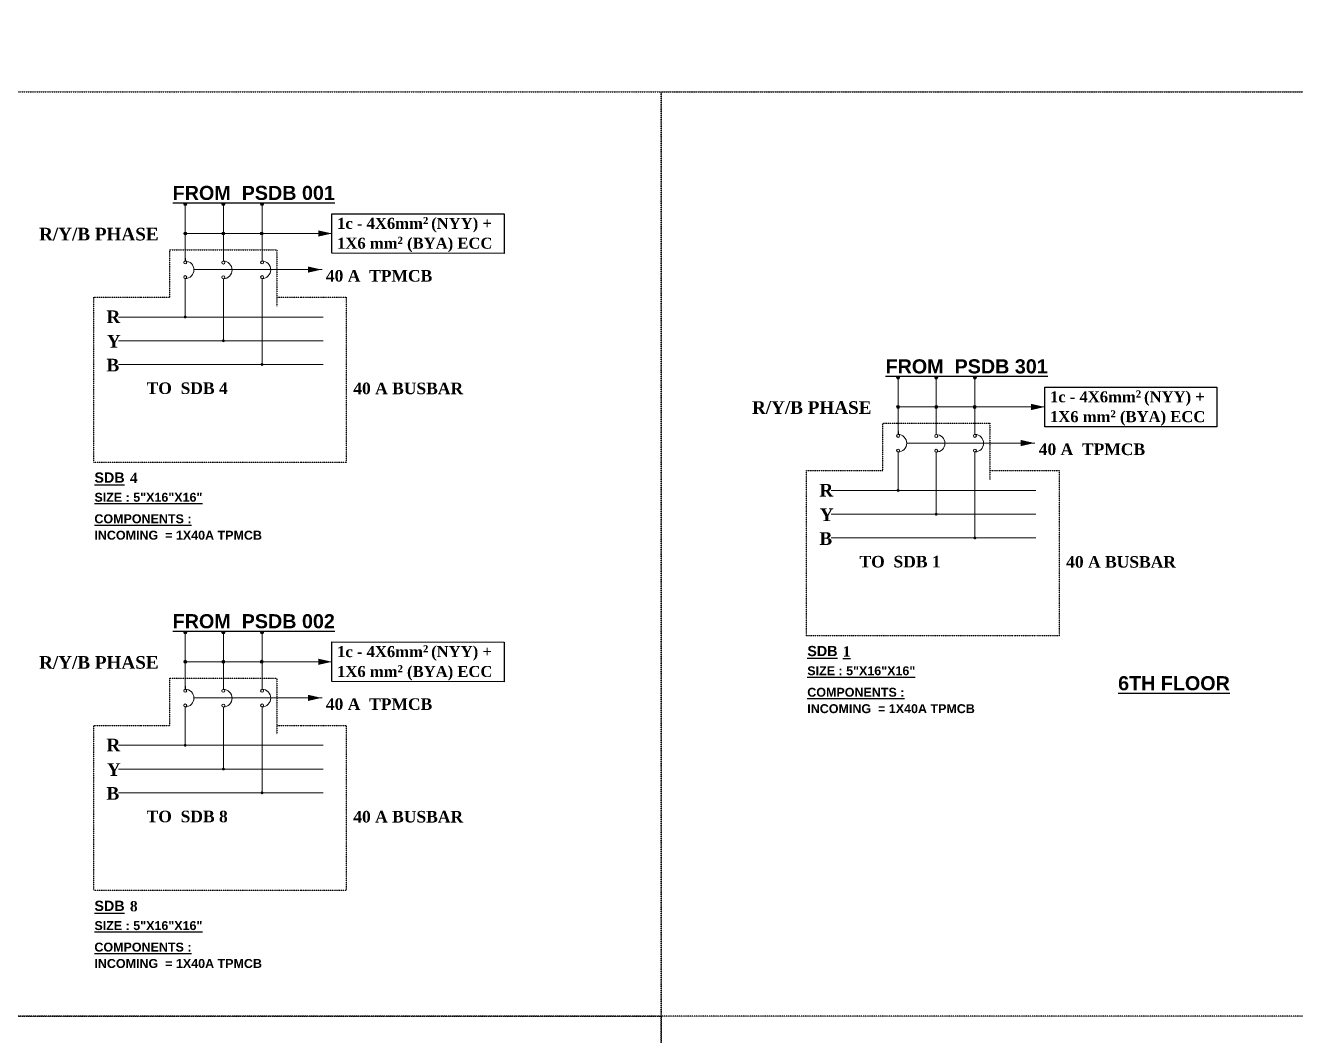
# Model space of a CAD drawing. Header units: inches. Extents: x -12 to 20935469, y -1604 to 24729220.
# Drawn here: x 20833523 to 20834166, y 24640899 to 24641410 of the extents above; entities that cross this region are included whole.
import ezdxf

# ---------------------------------------------------------------- set-up
doc = ezdxf.new("R2010")
doc.units = ezdxf.units.IN
doc.header["$LTSCALE"] = 0.03
doc.header["$MEASUREMENT"] = 0
doc.header["$PDMODE"] = 32
doc.header["$PDSIZE"] = 15
for name, pattern in [('DASHDOT', [1, 0.5, -0.25, 0, -0.25]), ('DASHDOTX2', [2, 1, -0.5, 0, -0.5]), ('DOT', [0.25, 0, -0.25])]:
    doc.linetypes.add(name, pattern=pattern)
for name, color, linetype, lineweight in [('CIRCUIT', 7, 'Continuous', 0), ('CKT-CABLE', 3, 'Continuous', 9), ('ELECT', 8, 'Continuous', 0), ('Hatch', 253, 'Continuous', 15), ('Power pts', 6, 'DASHDOTX2', 25), ('SB', 1, 'DASHDOT', 30)]:
    doc.layers.add(name, color=color, linetype=linetype, lineweight=lineweight)
for name, color, linetype in [('FDB', 5, 'Continuous'), ('TEXT', 7, 'Continuous'), ('w', 188, 'DOT')]:
    doc.layers.add(name, color=color, linetype=linetype)
doc.styles.get("Standard").update_dxf_attribs({"font": 'timesbd.ttf'})
doc.dimstyles.new('arch grid', dxfattribs={"dimtxt": 250, "dimasz": 100, "dimexe": 10, "dimexo": 10, "dimgap": 0.09, "dimtad": 0, "dimdec": 0, "dimzin": 0, "dimdsep": 46, "dimtxsty": 'Standard', "dimblk": 'DOT', "dimcen": 50, "dimdle": 50, "dimclrd": 256, "dimclre": 256, "dimadec": 0, "dimazin": 0, "dimtfac": 1, "dimtdec": 0, "dimtofl": 0, "dimtmove": 0, "dimatfit": 3, "dimldrblk": 'DOT', "dimfxl": 200, "dimfxlon": 1, "dimtolj": 1, "dimtzin": 0, "dimlwd": -1, "dimlwe": -1, "dimarcsym": 1})

# ---------------------------------------------------------------- blocks, each defined once
blk = doc.blocks.new('_Oblique')
at = {"color": 0, "linetype": 'ByBlock', "lineweight": -2}
blk.add_line((-0.5, -0.5), (0.5, 0.5), dxfattribs=at)
blk = doc.blocks.new('*D363')
at = {"ltscale": 50, "transparency": 16777216}
for p, q in [((3479.24, 24649574.13), (3479.24, 24649400.75)), ((3479.42, 24649524.13), (3469.24, 24649524.13)), ((3479.42, 24649400.75), (3469.24, 24649400.75)), ((3479.24, 24649400.75), (3479.24, 8350.74))]:
    blk.add_line(p, q, dxfattribs=at)
at = {"layer": 'Defpoints', "color": 0, "ltscale": 50, "transparency": 16777216}
for p in [(20846678.15, 24649524.13), (3479.24, 24649400.75), (20846678.15, 24649400.75)]:
    blk.add_point(p, dxfattribs=at)
at = {"ltscale": 50, "transparency": 16777216, "xscale": 100, "yscale": 100, "zscale": 100}
for p, rotation in [((3479.24, 24649524.13), 90), ((3479.24, 24649400.75), 270)]:
    blk.add_blockref('_Oblique', p, dxfattribs=dict(at, rotation=rotation))
at = {"color": 0, "ltscale": 50, "transparency": 16777216, "insert": (3479.24, 3397.61), "char_height": 250, "attachment_point": 5, "rotation": 90}
blk.add_mtext('\\A1;{\\H8.57143x;300mm}', dxfattribs=at)
blk = doc.blocks.new('_Dot')
at = {"color": 0, "linetype": 'ByBlock', "lineweight": -2}
blk.add_line((-0.5, 0), (-1, 0), dxfattribs=at)
at = {"color": 0, "linetype": 'ByBlock', "const_width": 0.5}
blk.add_lwpolyline([(-0.25, 0, 1), (0.25, 0, 1)], format="xyb", close=True, dxfattribs=at)

msp = doc.modelspace()

# ---------------------------------------------------------------- hatches: boundary and pattern name
at = {"layer": 'CIRCUIT'}
h = msp.add_hatch(color=256, dxfattribs=at)
h.dxf.hatch_style = 1
h.paths.add_polyline_path([(20833604.61, 24641319.86), (20833603.12, 24641319.86, 1)])
h.paths.add_polyline_path([(20833603.87, 24641320.61, 0.414214), (20833603.12, 24641319.86), (20833603.87, 24641319.86)])
h.paths.add_polyline_path([(20833603.87, 24641320.61), (20833603.87, 24641319.86), (20833604.61, 24641319.86, 0.414214)])
h = msp.add_hatch(color=256, dxfattribs=at)
h.dxf.hatch_style = 1
h.paths.add_polyline_path([(20833623.92, 24641319.86), (20833622.44, 24641319.86, 1)])
h.paths.add_polyline_path([(20833623.18, 24641320.61, 0.414214), (20833622.44, 24641319.86), (20833623.18, 24641319.86)])
h.paths.add_polyline_path([(20833623.18, 24641320.61), (20833623.18, 24641319.86), (20833623.92, 24641319.86, 0.414214)])
h = msp.add_hatch(color=256, dxfattribs=at)
h.dxf.hatch_style = 1
h.paths.add_polyline_path([(20833643.52, 24641319.86), (20833642.03, 24641319.86, 1)])
h.paths.add_polyline_path([(20833642.78, 24641320.61, 0.414214), (20833642.03, 24641319.86), (20833642.78, 24641319.86)])
h.paths.add_polyline_path([(20833642.78, 24641320.61), (20833642.78, 24641319.86), (20833643.52, 24641319.86, 0.414214)])
h = msp.add_hatch(color=256, dxfattribs=at)
h.dxf.hatch_style = 1
h.paths.add_polyline_path([(20833604.61, 24641305.02), (20833603.12, 24641305.02, 1)])
h.paths.add_polyline_path([(20833603.87, 24641305.76, 0.414214), (20833603.12, 24641305.02), (20833603.87, 24641305.02)])
h.paths.add_polyline_path([(20833603.87, 24641305.76), (20833603.87, 24641305.02), (20833604.61, 24641305.02, 0.414214)])
h = msp.add_hatch(color=256, dxfattribs=at)
h.dxf.hatch_style = 1
h.paths.add_polyline_path([(20833643.38, 24641305.02), (20833641.89, 24641305.02, 1)])
h.paths.add_polyline_path([(20833642.64, 24641305.76, 0.414214), (20833641.89, 24641305.02), (20833642.64, 24641305.02)])
h.paths.add_polyline_path([(20833642.64, 24641305.76), (20833642.64, 24641305.02), (20833643.38, 24641305.02, 0.414214)])
h = msp.add_hatch(color=256, dxfattribs=at)
h.dxf.hatch_style = 1
h.paths.add_polyline_path([(20833604.61, 24641262.71), (20833603.12, 24641262.71, 1)])
h.paths.add_polyline_path([(20833603.87, 24641263.45, 0.414214), (20833603.12, 24641262.71), (20833603.87, 24641262.71)])
h.paths.add_polyline_path([(20833603.87, 24641263.45), (20833603.87, 24641262.71), (20833604.61, 24641262.71, 0.414214)])
h = msp.add_hatch(color=256, dxfattribs=at)
h.dxf.hatch_style = 1
h.paths.add_polyline_path([(20833623.92, 24641250.68), (20833622.44, 24641250.68, 1)])
h.paths.add_polyline_path([(20833623.18, 24641251.43, 0.414214), (20833622.44, 24641250.68), (20833623.18, 24641250.68)])
h.paths.add_polyline_path([(20833623.18, 24641251.43), (20833623.18, 24641250.68), (20833623.92, 24641250.68, 0.414214)])
h = msp.add_hatch(color=256, dxfattribs=at)
h.dxf.hatch_style = 1
h.paths.add_polyline_path([(20833643.52, 24641238.66), (20833642.03, 24641238.66, 1)])
h.paths.add_polyline_path([(20833642.78, 24641239.4, 0.414214), (20833642.03, 24641238.66), (20833642.78, 24641238.66)])
h.paths.add_polyline_path([(20833642.78, 24641239.4), (20833642.78, 24641238.66), (20833643.52, 24641238.66, 0.414214)])
h = msp.add_hatch(color=256, dxfattribs=at)
h.dxf.hatch_style = 1
h.paths.add_polyline_path([(20833965.69, 24641232), (20833964.2, 24641232, 1)])
h.paths.add_polyline_path([(20833964.94, 24641232.75, 0.414214), (20833964.2, 24641232), (20833964.94, 24641232)])
h.paths.add_polyline_path([(20833964.94, 24641232.75), (20833964.94, 24641232), (20833965.69, 24641232, 0.414214)])
h = msp.add_hatch(color=256, dxfattribs=at)
h.dxf.hatch_style = 1
h.paths.add_polyline_path([(20833985, 24641232), (20833983.51, 24641232, 1)])
h.paths.add_polyline_path([(20833984.26, 24641232.75, 0.414214), (20833983.51, 24641232), (20833984.26, 24641232)])
h.paths.add_polyline_path([(20833984.26, 24641232.75), (20833984.26, 24641232), (20833985, 24641232, 0.414214)])
h = msp.add_hatch(color=256, dxfattribs=at)
h.dxf.hatch_style = 1
h.paths.add_polyline_path([(20834004.6, 24641232), (20834003.11, 24641232, 1)])
h.paths.add_polyline_path([(20834003.85, 24641232.75, 0.414214), (20834003.11, 24641232), (20834003.85, 24641232)])
h.paths.add_polyline_path([(20834003.85, 24641232.75), (20834003.85, 24641232), (20834004.6, 24641232, 0.414214)])
h = msp.add_hatch(color=256, dxfattribs=at)
h.dxf.hatch_style = 1
h.paths.add_polyline_path([(20833965.69, 24641217.15), (20833964.2, 24641217.15, 1)])
h.paths.add_polyline_path([(20833964.94, 24641217.9, 0.414214), (20833964.2, 24641217.15), (20833964.94, 24641217.15)])
h.paths.add_polyline_path([(20833964.94, 24641217.9), (20833964.94, 24641217.15), (20833965.69, 24641217.15, 0.414214)])
h = msp.add_hatch(color=256, dxfattribs=at)
h.dxf.hatch_style = 1
h.paths.add_polyline_path([(20834004.46, 24641217.15), (20834002.97, 24641217.15, 1)])
h.paths.add_polyline_path([(20834003.71, 24641217.9, 0.414214), (20834002.97, 24641217.15), (20834003.71, 24641217.15)])
h.paths.add_polyline_path([(20834003.71, 24641217.9), (20834003.71, 24641217.15), (20834004.46, 24641217.15, 0.414214)])
h = msp.add_hatch(color=256, dxfattribs=at)
h.dxf.hatch_style = 1
h.paths.add_polyline_path([(20833965.69, 24641174.85), (20833964.2, 24641174.85, 1)])
h.paths.add_polyline_path([(20833964.94, 24641175.59, 0.414214), (20833964.2, 24641174.85), (20833964.94, 24641174.85)])
h.paths.add_polyline_path([(20833964.94, 24641175.59), (20833964.94, 24641174.85), (20833965.69, 24641174.85, 0.414214)])
h = msp.add_hatch(color=256, dxfattribs=at)
h.dxf.hatch_style = 1
h.paths.add_polyline_path([(20833985, 24641162.82), (20833983.51, 24641162.82, 1)])
h.paths.add_polyline_path([(20833984.26, 24641163.57, 0.414214), (20833983.51, 24641162.82), (20833984.26, 24641162.82)])
h.paths.add_polyline_path([(20833984.26, 24641163.57), (20833984.26, 24641162.82), (20833985, 24641162.82, 0.414214)])
h = msp.add_hatch(color=256, dxfattribs=at)
h.dxf.hatch_style = 1
h.paths.add_polyline_path([(20834004.6, 24641150.79), (20834003.11, 24641150.79, 1)])
h.paths.add_polyline_path([(20834003.85, 24641151.54, 0.414214), (20834003.11, 24641150.79), (20834003.85, 24641150.79)])
h.paths.add_polyline_path([(20834003.85, 24641151.54), (20834003.85, 24641150.79), (20834004.6, 24641150.79, 0.414214)])
h = msp.add_hatch(color=256, dxfattribs=at)
h.dxf.hatch_style = 1
h.paths.add_polyline_path([(20833604.61, 24641102.93), (20833603.12, 24641102.93, 1)])
h.paths.add_polyline_path([(20833603.87, 24641103.67, 0.414214), (20833603.12, 24641102.93), (20833603.87, 24641102.93)])
h.paths.add_polyline_path([(20833603.87, 24641103.67), (20833603.87, 24641102.93), (20833604.61, 24641102.93, 0.414214)])
h = msp.add_hatch(color=256, dxfattribs=at)
h.dxf.hatch_style = 1
h.paths.add_polyline_path([(20833623.92, 24641102.93), (20833622.44, 24641102.93, 1)])
h.paths.add_polyline_path([(20833623.18, 24641103.67, 0.414214), (20833622.44, 24641102.93), (20833623.18, 24641102.93)])
h.paths.add_polyline_path([(20833623.18, 24641103.67), (20833623.18, 24641102.93), (20833623.92, 24641102.93, 0.414214)])
h = msp.add_hatch(color=256, dxfattribs=at)
h.dxf.hatch_style = 1
h.paths.add_polyline_path([(20833643.52, 24641102.93), (20833642.03, 24641102.93, 1)])
h.paths.add_polyline_path([(20833642.78, 24641103.67, 0.414214), (20833642.03, 24641102.93), (20833642.78, 24641102.93)])
h.paths.add_polyline_path([(20833642.78, 24641103.67), (20833642.78, 24641102.93), (20833643.52, 24641102.93, 0.414214)])
h = msp.add_hatch(color=256, dxfattribs=at)
h.dxf.hatch_style = 1
h.paths.add_polyline_path([(20833604.61, 24641088.08), (20833603.12, 24641088.08, 1)])
h.paths.add_polyline_path([(20833603.87, 24641088.83, 0.414214), (20833603.12, 24641088.08), (20833603.87, 24641088.08)])
h.paths.add_polyline_path([(20833603.87, 24641088.83), (20833603.87, 24641088.08), (20833604.61, 24641088.08, 0.414214)])
h = msp.add_hatch(color=256, dxfattribs=at)
h.dxf.hatch_style = 1
h.paths.add_polyline_path([(20833643.38, 24641088.08), (20833641.89, 24641088.08, 1)])
h.paths.add_polyline_path([(20833642.64, 24641088.83, 0.414214), (20833641.89, 24641088.08), (20833642.64, 24641088.08)])
h.paths.add_polyline_path([(20833642.64, 24641088.83), (20833642.64, 24641088.08), (20833643.38, 24641088.08, 0.414214)])
h = msp.add_hatch(color=256, dxfattribs=at)
h.dxf.hatch_style = 1
h.paths.add_polyline_path([(20833604.61, 24641045.77), (20833603.12, 24641045.77, 1)])
h.paths.add_polyline_path([(20833603.87, 24641046.52, 0.414214), (20833603.12, 24641045.77), (20833603.87, 24641045.77)])
h.paths.add_polyline_path([(20833603.87, 24641046.52), (20833603.87, 24641045.77), (20833604.61, 24641045.77, 0.414214)])
h = msp.add_hatch(color=256, dxfattribs=at)
h.dxf.hatch_style = 1
h.paths.add_polyline_path([(20833623.92, 24641033.75), (20833622.44, 24641033.75, 1)])
h.paths.add_polyline_path([(20833623.18, 24641034.49, 0.414214), (20833622.44, 24641033.75), (20833623.18, 24641033.75)])
h.paths.add_polyline_path([(20833623.18, 24641034.49), (20833623.18, 24641033.75), (20833623.92, 24641033.75, 0.414214)])
h = msp.add_hatch(color=256, dxfattribs=at)
h.dxf.hatch_style = 1
h.paths.add_polyline_path([(20833643.52, 24641021.72), (20833642.03, 24641021.72, 1)])
h.paths.add_polyline_path([(20833642.78, 24641022.47, 0.414214), (20833642.03, 24641021.72), (20833642.78, 24641021.72)])
h.paths.add_polyline_path([(20833642.78, 24641022.47), (20833642.78, 24641021.72), (20833643.52, 24641021.72, 0.414214)])
at = {"layer": 'Hatch'}
h = msp.add_hatch(dxfattribs=at)
h.set_pattern_fill('ANSI31', color=256, scale=10.802334)
h.set_pattern_definition([(45, (20967305.9059, 24694345.0125), (-0.95480045, 0.95480045), [])])
h.paths.add_polyline_path([(20833604.61, 24641319.86), (20833603.12, 24641319.86, 1)])
h.paths.add_polyline_path([(20833603.87, 24641320.61), (20833603.87, 24641319.86), (20833604.61, 24641319.86, 0.414214)])
h.paths.add_polyline_path([(20833603.87, 24641320.61, 0.414214), (20833603.12, 24641319.86), (20833603.87, 24641319.86)])
h = msp.add_hatch(dxfattribs=at)
h.set_pattern_fill('ANSI31', color=256, scale=10.802334)
h.set_pattern_definition([(45, (20967325.2186, 24694345.0125), (-0.95480045, 0.95480045), [])])
h.paths.add_polyline_path([(20833623.92, 24641319.86), (20833622.44, 24641319.86, 1)])
h.paths.add_polyline_path([(20833623.18, 24641320.61), (20833623.18, 24641319.86), (20833623.92, 24641319.86, 0.414214)])
h.paths.add_polyline_path([(20833623.18, 24641320.61, 0.414214), (20833622.44, 24641319.86), (20833623.18, 24641319.86)])
h = msp.add_hatch(dxfattribs=at)
h.set_pattern_fill('ANSI31', color=256, scale=10.802334)
h.set_pattern_definition([(45, (20967344.8163, 24694345.0125), (-0.95480045, 0.95480045), [])])
h.paths.add_polyline_path([(20833643.52, 24641319.86), (20833642.03, 24641319.86, 1)])
h.paths.add_polyline_path([(20833642.78, 24641320.61), (20833642.78, 24641319.86), (20833643.52, 24641319.86, 0.414214)])
h.paths.add_polyline_path([(20833642.78, 24641320.61, 0.414214), (20833642.03, 24641319.86), (20833642.78, 24641319.86)])
h = msp.add_hatch(dxfattribs=at)
h.set_pattern_fill('ANSI31', color=256, scale=10.802334)
h.set_pattern_definition([(45, (20967305.9059, 24694330.1653), (-0.95480045, 0.95480045), [])])
h.paths.add_polyline_path([(20833604.61, 24641305.02), (20833603.12, 24641305.02, 1)])
h.paths.add_polyline_path([(20833603.87, 24641305.76), (20833603.87, 24641305.02), (20833604.61, 24641305.02, 0.414214)])
h.paths.add_polyline_path([(20833603.87, 24641305.76, 0.414214), (20833603.12, 24641305.02), (20833603.87, 24641305.02)])
h = msp.add_hatch(color=256, dxfattribs=at)
h.dxf.hatch_style = 1
h.paths.add_polyline_path([(20833623.92, 24641305.02), (20833622.44, 24641305.02, 1)])
h.paths.add_polyline_path([(20833623.18, 24641305.76, 0.414214), (20833622.44, 24641305.02), (20833623.18, 24641305.02)])
h.paths.add_polyline_path([(20833623.18, 24641305.76), (20833623.18, 24641305.02), (20833623.92, 24641305.02, 0.414214)])
h = msp.add_hatch(dxfattribs=at)
h.set_pattern_fill('ANSI31', color=256, scale=10.802334)
h.set_pattern_definition([(45, (20967325.2186, 24694330.1653), (-0.95480045, 0.95480045), [])])
h.paths.add_polyline_path([(20833623.92, 24641305.02), (20833622.44, 24641305.02, 1)])
h.paths.add_polyline_path([(20833623.18, 24641305.76), (20833623.18, 24641305.02), (20833623.92, 24641305.02, 0.414214)])
h.paths.add_polyline_path([(20833623.18, 24641305.76, 0.414214), (20833622.44, 24641305.02), (20833623.18, 24641305.02)])
h = msp.add_hatch(dxfattribs=at)
h.set_pattern_fill('ANSI31', color=256, scale=10.802334)
h.set_pattern_definition([(45, (20967344.6751, 24694330.1653), (-0.95480045, 0.95480045), [])])
h.paths.add_polyline_path([(20833643.38, 24641305.02), (20833641.89, 24641305.02, 1)])
h.paths.add_polyline_path([(20833642.64, 24641305.76), (20833642.64, 24641305.02), (20833643.38, 24641305.02, 0.414214)])
h.paths.add_polyline_path([(20833642.64, 24641305.76, 0.414214), (20833641.89, 24641305.02), (20833642.64, 24641305.02)])
h = msp.add_hatch(dxfattribs=at)
h.set_pattern_fill('ANSI31', color=256, scale=10.802334)
h.set_pattern_definition([(45, (20967666.983, 24694257.1511), (-0.95480045, 0.95480045), [])])
h.paths.add_polyline_path([(20833965.69, 24641232), (20833964.2, 24641232, 1)])
h.paths.add_polyline_path([(20833964.94, 24641232.75), (20833964.94, 24641232), (20833965.69, 24641232, 0.414214)])
h.paths.add_polyline_path([(20833964.94, 24641232.75, 0.414214), (20833964.2, 24641232), (20833964.94, 24641232)])
h = msp.add_hatch(dxfattribs=at)
h.set_pattern_fill('ANSI31', color=256, scale=10.802334)
h.set_pattern_definition([(45, (20967686.2956, 24694257.1511), (-0.95480045, 0.95480045), [])])
h.paths.add_polyline_path([(20833985, 24641232), (20833983.51, 24641232, 1)])
h.paths.add_polyline_path([(20833984.26, 24641232.75), (20833984.26, 24641232), (20833985, 24641232, 0.414214)])
h.paths.add_polyline_path([(20833984.26, 24641232.75, 0.414214), (20833983.51, 24641232), (20833984.26, 24641232)])
h = msp.add_hatch(dxfattribs=at)
h.set_pattern_fill('ANSI31', color=256, scale=10.802334)
h.set_pattern_definition([(45, (20967705.8934, 24694257.1511), (-0.95480045, 0.95480045), [])])
h.paths.add_polyline_path([(20834004.6, 24641232), (20834003.11, 24641232, 1)])
h.paths.add_polyline_path([(20834003.85, 24641232.75), (20834003.85, 24641232), (20834004.6, 24641232, 0.414214)])
h.paths.add_polyline_path([(20834003.85, 24641232.75, 0.414214), (20834003.11, 24641232), (20834003.85, 24641232)])
h = msp.add_hatch(dxfattribs=at)
h.set_pattern_fill('ANSI31', color=256, scale=10.802334)
h.set_pattern_definition([(45, (20967666.983, 24694242.3039), (-0.95480045, 0.95480045), [])])
h.paths.add_polyline_path([(20833965.69, 24641217.15), (20833964.2, 24641217.15, 1)])
h.paths.add_polyline_path([(20833964.94, 24641217.9), (20833964.94, 24641217.15), (20833965.69, 24641217.15, 0.414214)])
h.paths.add_polyline_path([(20833964.94, 24641217.9, 0.414214), (20833964.2, 24641217.15), (20833964.94, 24641217.15)])
h = msp.add_hatch(color=256, dxfattribs=at)
h.dxf.hatch_style = 1
h.paths.add_polyline_path([(20833985, 24641217.15), (20833983.51, 24641217.15, 1)])
h.paths.add_polyline_path([(20833984.26, 24641217.9, 0.414214), (20833983.51, 24641217.15), (20833984.26, 24641217.15)])
h.paths.add_polyline_path([(20833984.26, 24641217.9), (20833984.26, 24641217.15), (20833985, 24641217.15, 0.414214)])
h = msp.add_hatch(dxfattribs=at)
h.set_pattern_fill('ANSI31', color=256, scale=10.802334)
h.set_pattern_definition([(45, (20967686.2956, 24694242.3039), (-0.95480045, 0.95480045), [])])
h.paths.add_polyline_path([(20833985, 24641217.15), (20833983.51, 24641217.15, 1)])
h.paths.add_polyline_path([(20833984.26, 24641217.9), (20833984.26, 24641217.15), (20833985, 24641217.15, 0.414214)])
h.paths.add_polyline_path([(20833984.26, 24641217.9, 0.414214), (20833983.51, 24641217.15), (20833984.26, 24641217.15)])
h = msp.add_hatch(dxfattribs=at)
h.set_pattern_fill('ANSI31', color=256, scale=10.802334)
h.set_pattern_definition([(45, (20967705.7522, 24694242.3039), (-0.95480045, 0.95480045), [])])
h.paths.add_polyline_path([(20834004.46, 24641217.15), (20834002.97, 24641217.15, 1)])
h.paths.add_polyline_path([(20834003.71, 24641217.9), (20834003.71, 24641217.15), (20834004.46, 24641217.15, 0.414214)])
h.paths.add_polyline_path([(20834003.71, 24641217.9, 0.414214), (20834002.97, 24641217.15), (20834003.71, 24641217.15)])
h = msp.add_hatch(dxfattribs=at)
h.set_pattern_fill('ANSI31', color=256, scale=10.802334)
h.set_pattern_definition([(45, (20967305.9059, 24694128.0771), (-0.95480045, 0.95480045), [])])
h.paths.add_polyline_path([(20833604.61, 24641102.93), (20833603.12, 24641102.93, 1)])
h.paths.add_polyline_path([(20833603.87, 24641103.67), (20833603.87, 24641102.93), (20833604.61, 24641102.93, 0.414214)])
h.paths.add_polyline_path([(20833603.87, 24641103.67, 0.414214), (20833603.12, 24641102.93), (20833603.87, 24641102.93)])
h = msp.add_hatch(dxfattribs=at)
h.set_pattern_fill('ANSI31', color=256, scale=10.802334)
h.set_pattern_definition([(45, (20967325.2186, 24694128.0771), (-0.95480045, 0.95480045), [])])
h.paths.add_polyline_path([(20833623.92, 24641102.93), (20833622.44, 24641102.93, 1)])
h.paths.add_polyline_path([(20833623.18, 24641103.67), (20833623.18, 24641102.93), (20833623.92, 24641102.93, 0.414214)])
h.paths.add_polyline_path([(20833623.18, 24641103.67, 0.414214), (20833622.44, 24641102.93), (20833623.18, 24641102.93)])
h = msp.add_hatch(dxfattribs=at)
h.set_pattern_fill('ANSI31', color=256, scale=10.802334)
h.set_pattern_definition([(45, (20967344.8163, 24694128.0771), (-0.95480045, 0.95480045), [])])
h.paths.add_polyline_path([(20833643.52, 24641102.93), (20833642.03, 24641102.93, 1)])
h.paths.add_polyline_path([(20833642.78, 24641103.67), (20833642.78, 24641102.93), (20833643.52, 24641102.93, 0.414214)])
h.paths.add_polyline_path([(20833642.78, 24641103.67, 0.414214), (20833642.03, 24641102.93), (20833642.78, 24641102.93)])
h = msp.add_hatch(dxfattribs=at)
h.set_pattern_fill('ANSI31', color=256, scale=10.802334)
h.set_pattern_definition([(45, (20967305.9059, 24694113.2299), (-0.95480045, 0.95480045), [])])
h.paths.add_polyline_path([(20833604.61, 24641088.08), (20833603.12, 24641088.08, 1)])
h.paths.add_polyline_path([(20833603.87, 24641088.83), (20833603.87, 24641088.08), (20833604.61, 24641088.08, 0.414214)])
h.paths.add_polyline_path([(20833603.87, 24641088.83, 0.414214), (20833603.12, 24641088.08), (20833603.87, 24641088.08)])
h = msp.add_hatch(color=256, dxfattribs=at)
h.dxf.hatch_style = 1
h.paths.add_polyline_path([(20833623.92, 24641088.08), (20833622.44, 24641088.08, 1)])
h.paths.add_polyline_path([(20833623.18, 24641088.83, 0.414214), (20833622.44, 24641088.08), (20833623.18, 24641088.08)])
h.paths.add_polyline_path([(20833623.18, 24641088.83), (20833623.18, 24641088.08), (20833623.92, 24641088.08, 0.414214)])
h = msp.add_hatch(dxfattribs=at)
h.set_pattern_fill('ANSI31', color=256, scale=10.802334)
h.set_pattern_definition([(45, (20967325.2186, 24694113.2299), (-0.95480045, 0.95480045), [])])
h.paths.add_polyline_path([(20833623.92, 24641088.08), (20833622.44, 24641088.08, 1)])
h.paths.add_polyline_path([(20833623.18, 24641088.83), (20833623.18, 24641088.08), (20833623.92, 24641088.08, 0.414214)])
h.paths.add_polyline_path([(20833623.18, 24641088.83, 0.414214), (20833622.44, 24641088.08), (20833623.18, 24641088.08)])
h = msp.add_hatch(dxfattribs=at)
h.set_pattern_fill('ANSI31', color=256, scale=10.802334)
h.set_pattern_definition([(45, (20967344.6751, 24694113.2299), (-0.95480045, 0.95480045), [])])
h.paths.add_polyline_path([(20833643.38, 24641088.08), (20833641.89, 24641088.08, 1)])
h.paths.add_polyline_path([(20833642.64, 24641088.83), (20833642.64, 24641088.08), (20833643.38, 24641088.08, 0.414214)])
h.paths.add_polyline_path([(20833642.64, 24641088.83, 0.414214), (20833641.89, 24641088.08), (20833642.64, 24641088.08)])

# ---------------------------------------------------------------- linework, layer by layer
at = {"layer": 'CIRCUIT'}
for p, q in [((20833603.87, 24641319.86), (20833603.87, 24641291.11)), ((20833623.18, 24641319.86), (20833623.18, 24641291.04)), ((20833642.78, 24641319.86), (20833642.78, 24641291.11)), ((20833603.87, 24641282.17), (20833603.87, 24641262.71)), ((20833623.18, 24641282.1), (20833623.18, 24641250.68)), ((20833642.78, 24641282.17), (20833642.78, 24641238.66)), ((20833964.94, 24641232), (20833964.94, 24641203.24)), ((20833984.26, 24641232), (20833984.26, 24641203.17)), ((20834003.85, 24641232), (20834003.85, 24641203.24)), ((20833964.94, 24641194.31), (20833964.94, 24641174.85)), ((20833984.26, 24641194.24), (20833984.26, 24641162.82)), ((20834003.85, 24641194.31), (20834003.85, 24641150.79)), ((20833603.87, 24641102.93), (20833603.87, 24641074.17)), ((20833623.18, 24641102.93), (20833623.18, 24641074.1)), ((20833642.78, 24641102.93), (20833642.78, 24641074.17)), ((20833603.87, 24641065.24), (20833603.87, 24641045.77)), ((20833623.18, 24641065.17), (20833623.18, 24641033.75)), ((20833642.78, 24641065.24), (20833642.78, 24641021.72))]:
    msp.add_line(p, q, dxfattribs=at)
for centre in [(20833623.18, 24641305.02), (20833603.87, 24641290.36), (20833623.18, 24641290.29), (20833642.78, 24641290.36), (20833603.87, 24641282.92), (20833623.18, 24641282.85), (20833642.78, 24641282.92), (20833984.26, 24641217.15), (20833964.94, 24641202.5), (20833984.26, 24641202.43), (20834003.85, 24641202.5), (20833964.94, 24641195.06), (20833984.26, 24641194.99), (20834003.85, 24641195.06), (20833623.18, 24641088.08), (20833603.87, 24641073.43), (20833623.18, 24641073.36), (20833642.78, 24641073.43), (20833603.87, 24641065.98), (20833623.18, 24641065.91), (20833642.78, 24641065.98)]:
    msp.add_circle(centre, 0.744, dxfattribs=at)
for centre, start in [((20833603.79, 24641286.64), 270.92808), ((20833623.11, 24641286.57), 270.92808), ((20833642.71, 24641286.64), 270.9215), ((20833964.87, 24641198.78), 270.92808), ((20833984.18, 24641198.71), 270.92808), ((20834003.78, 24641198.78), 270.9215), ((20833603.79, 24641069.7), 270.92808), ((20833623.11, 24641069.63), 270.92808), ((20833642.71, 24641069.7), 270.9215)]:
    msp.add_arc(centre, 4.47, start, 89.07192, dxfattribs=at)
at = {"layer": 'CKT-CABLE'}
for p, q in [((20833603.87, 24641305.02), (20833678.09, 24641305.02)), ((20833608.26, 24641286.72), (20833673.14, 24641286.72)), ((20833964.94, 24641217.15), (20834039.17, 24641217.15)), ((20833969.34, 24641198.86), (20834034.21, 24641198.86)), ((20833603.87, 24641088.08), (20833678.09, 24641088.08)), ((20833608.26, 24641069.78), (20833673.14, 24641069.78))]:
    msp.add_line(p, q, dxfattribs=at)
for points in [[(20833678.12, 24641305.02, 0, 3.14, 0), (20833671.25, 24641305.02, 3.14, 3.14, 0)], [(20833672.86, 24641286.74, 0, 3.14, 0), (20833665.99, 24641286.74, 3.14, 3.14, 0)], [(20834039.2, 24641217.15, 0, 3.14, 0), (20834032.33, 24641217.15, 3.14, 3.14, 0)], [(20834033.94, 24641198.88, 0, 3.14, 0), (20834027.07, 24641198.88, 3.14, 3.14, 0)], [(20833678.12, 24641088.08, 0, 3.14, 0), (20833671.25, 24641088.08, 3.14, 3.14, 0)], [(20833672.86, 24641069.8, 0, 3.14, 0), (20833665.99, 24641069.8, 3.14, 3.14, 0)]]:
    msp.add_lwpolyline(points, format="xyseb", dxfattribs=at)
at = {"layer": 'Defpoints'}
for p, q in [((20833603.87, 24641292.58), (20833603.87, 24641291.11)), ((20833964.94, 24641204.72), (20833964.94, 24641203.24)), ((20833603.87, 24641075.65), (20833603.87, 24641074.17))]:
    msp.add_line(p, q, dxfattribs=at)
at = {"layer": 'ELECT', "color": 5, "linetype": 'ByBlock', "lineweight": 0, "ltscale": 10}
for p, q in [((20833570.01, 24641262.71), (20833581.17, 24641262.71)), ((20833581.17, 24641262.71), (20833593.2, 24641262.71)), ((20833593.2, 24641262.71), (20833662.39, 24641262.71)), ((20833662.39, 24641262.71), (20833673.7, 24641262.71)), ((20833570.01, 24641250.68), (20833581.17, 24641250.68)), ((20833581.17, 24641250.68), (20833593.2, 24641250.68)), ((20833593.2, 24641250.68), (20833662.39, 24641250.68)), ((20833662.39, 24641250.68), (20833673.7, 24641250.68)), ((20833570.01, 24641238.66), (20833581.17, 24641238.66)), ((20833581.17, 24641238.66), (20833593.2, 24641238.66)), ((20833593.2, 24641238.66), (20833662.39, 24641238.66)), ((20833662.39, 24641238.66), (20833673.7, 24641238.66)), ((20833931.09, 24641174.85), (20833942.25, 24641174.85)), ((20833942.25, 24641174.85), (20833954.28, 24641174.85)), ((20833954.28, 24641174.85), (20834023.46, 24641174.85)), ((20834023.46, 24641174.85), (20834034.78, 24641174.85)), ((20833931.09, 24641162.82), (20833942.25, 24641162.82)), ((20833942.25, 24641162.82), (20833954.28, 24641162.82)), ((20833954.28, 24641162.82), (20834023.46, 24641162.82)), ((20834023.46, 24641162.82), (20834034.78, 24641162.82)), ((20833931.09, 24641150.79), (20833942.25, 24641150.79)), ((20833942.25, 24641150.79), (20833954.28, 24641150.79)), ((20833954.28, 24641150.79), (20834023.46, 24641150.79)), ((20834023.46, 24641150.79), (20834034.78, 24641150.79)), ((20833570.01, 24641045.77), (20833581.17, 24641045.77)), ((20833581.17, 24641045.77), (20833593.2, 24641045.77)), ((20833593.2, 24641045.77), (20833662.39, 24641045.77)), ((20833662.39, 24641045.77), (20833673.7, 24641045.77)), ((20833570.01, 24641033.75), (20833581.17, 24641033.75)), ((20833581.17, 24641033.75), (20833593.2, 24641033.75)), ((20833593.2, 24641033.75), (20833662.39, 24641033.75)), ((20833662.39, 24641033.75), (20833673.7, 24641033.75)), ((20833570.01, 24641021.72), (20833581.17, 24641021.72)), ((20833581.17, 24641021.72), (20833593.2, 24641021.72)), ((20833593.2, 24641021.72), (20833662.39, 24641021.72)), ((20833662.39, 24641021.72), (20833673.7, 24641021.72))]:
    msp.add_line(p, q, dxfattribs=at)
at = {"layer": 'Hatch'}
for centre in [(20833603.87, 24641319.86), (20833623.18, 24641319.86), (20833642.78, 24641319.86), (20833603.87, 24641305.02), (20833642.64, 24641305.02), (20833964.94, 24641232), (20833984.26, 24641232), (20834003.85, 24641232), (20833964.94, 24641217.15), (20834003.71, 24641217.15), (20833603.87, 24641102.93), (20833623.18, 24641102.93), (20833642.78, 24641102.93), (20833603.87, 24641088.08), (20833642.64, 24641088.08)]:
    msp.add_circle(centre, 0.744, dxfattribs=at)
at = {"layer": 'Power pts'}
for points in [[(20833596.06, 24641272.78), (20833596.06, 24641296.78), (20833650.29, 24641296.78), (20833650.29, 24641268.19)], [(20833581.17, 24641189.08), (20833557.5, 24641189.08), (20833557.5, 24641272.78), (20833581.17, 24641272.78)], [(20833581.17, 24641272.78), (20833593.2, 24641272.78)], [(20833593.2, 24641272.78), (20833596.06, 24641272.78)], [(20833650.29, 24641272.78), (20833662.39, 24641272.78)], [(20833662.39, 24641272.78), (20833673.7, 24641272.78)], [(20833673.7, 24641272.78), (20833685.38, 24641272.78), (20833685.38, 24641189.08), (20833673.7, 24641189.08)], [(20833957.14, 24641184.92), (20833957.14, 24641208.92), (20834011.37, 24641208.92), (20834011.37, 24641180.33)], [(20833593.2, 24641189.08), (20833581.17, 24641189.08)], [(20833662.39, 24641189.08), (20833593.2, 24641189.08)], [(20833673.7, 24641189.08), (20833662.39, 24641189.08)], [(20833942.25, 24641101.22), (20833918.58, 24641101.22), (20833918.58, 24641184.92), (20833942.25, 24641184.92)], [(20833942.25, 24641184.92), (20833954.28, 24641184.92)], [(20833954.28, 24641184.92), (20833957.14, 24641184.92)], [(20834011.37, 24641184.92), (20834023.46, 24641184.92)], [(20834023.46, 24641184.92), (20834034.78, 24641184.92)], [(20834034.78, 24641184.92), (20834046.45, 24641184.92), (20834046.45, 24641101.22), (20834034.78, 24641101.22)], [(20833954.28, 24641101.22), (20833942.25, 24641101.22)], [(20834023.46, 24641101.22), (20833954.28, 24641101.22)], [(20834034.78, 24641101.22), (20834023.46, 24641101.22)], [(20833596.06, 24641055.84), (20833596.06, 24641079.84), (20833650.29, 24641079.84), (20833650.29, 24641051.26)], [(20833581.17, 24640972.15), (20833557.5, 24640972.15), (20833557.5, 24641055.84), (20833581.17, 24641055.84)], [(20833581.17, 24641055.84), (20833593.2, 24641055.84)], [(20833593.2, 24641055.84), (20833596.06, 24641055.84)], [(20833650.29, 24641055.84), (20833662.39, 24641055.84)], [(20833662.39, 24641055.84), (20833673.7, 24641055.84)], [(20833673.7, 24641055.84), (20833685.38, 24641055.84), (20833685.38, 24640972.15), (20833673.7, 24640972.15)], [(20833593.2, 24640972.15), (20833581.17, 24640972.15)], [(20833662.39, 24640972.15), (20833593.2, 24640972.15)], [(20833673.7, 24640972.15), (20833662.39, 24640972.15)]]:
    msp.add_lwpolyline(points, dxfattribs=at)
at = {"layer": 'SB', "color": 1, "linetype": 'ByBlock', "lineweight": -2}
for points in [[(20833678.12, 24641315.05), (20833765.35, 24641315), (20833765.35, 24641294.95), (20833678.12, 24641294.99)], [(20834039.2, 24641227.18), (20834126.42, 24641227.14), (20834126.42, 24641207.08), (20834039.2, 24641207.13)], [(20833678.12, 24641098.11), (20833765.35, 24641098.07), (20833765.35, 24641078.01), (20833678.12, 24641078.05)]]:
    msp.add_lwpolyline(points, close=True, dxfattribs=at)
at = {"layer": 'w'}
msp.add_line((20833844.88, 24641376.73), (20833844.88, 24640908.63), dxfattribs=at)
msp.add_lwpolyline([(20834438.55, 24640908.63), (20832651.71, 24640908.63), (20832651.71, 24641376.73), (20834438.55, 24641376.73)], dxfattribs=at)
for points in [[(20833844.88, 24641376.73), (20834438.55, 24641376.73), (20834438.55, 24640440.44), (20833844.88, 24640440.44)], [(20832651.71, 24640908.63), (20833844.88, 24640908.63), (20833844.88, 24640440.54), (20832651.71, 24640440.54)]]:
    msp.add_lwpolyline(points, close=True, dxfattribs=at)

# ---------------------------------------------------------------- texts
at = {"layer": 'FDB', "color": 3, "attachment_point": 1}
for s, insert, char_height, width in [('{\\fArial|b1|i0|c0|p34;\\LFROM  PSDB 001}', (20833597.5, 24641329.15), 7.1503, 320.2943), ('{\\fArial|b1|i0|c0|p34;\\LFROM  PSDB 301}', (20833958.58, 24641241.29), 7.1503, 320.2943), ('{\\fArial|b1|i0|c0|p34;\\LSDB }', (20833557.86, 24641183.99), 5.1916, 100.7568), ('4', (20833575.84, 24641183.81), 5.19, 100.7568), ('{\\fArial|b1|i0|c0|p34;\\LSIZE : 5"X16"X16"}', (20833557.86, 24641173.66), 4.5275, 59.2051), ('{\\fArial|b1|i0|c0|p34;\\LCOMPONENTS :}', (20833557.86, 24641162.77), 4.5275, 86.2919), ('{\\fArial|b1|i0|c0|p34;INCOMING  = 1X40A TPMCB   }', (20833557.86, 24641154.46), 4.5275, 254.7657), ('{\\fArial|b1|i0|c0|p34;\\LFROM  PSDB 002}', (20833597.5, 24641112.21), 7.1503, 320.2943), ('{\\fArial|b1|i0|c0|p34;\\LSDB }', (20833918.94, 24641096.13), 5.1916, 100.7568), ('{\\L1}', (20833936.92, 24641095.94), 5.192, 100.7568), ('{\\fArial|b1|i0|c0|p34;\\LSIZE : 5"X16"X16"}', (20833918.94, 24641085.8), 4.5275, 59.2051), ('{\\fArial|b1|i0|c0|p34;\\L6TH FLOOR}', (20834076.37, 24641080.8), 7.1503, 320.2943), ('{\\fArial|b1|i0|c0|p34;\\LCOMPONENTS :}', (20833918.94, 24641074.91), 4.5275, 86.2919), ('{\\fArial|b1|i0|c0|p34;INCOMING  = 1X40A TPMCB   }', (20833918.94, 24641066.6), 4.5275, 254.7657), ('{\\fArial|b1|i0|c0|p34;\\LSDB }', (20833557.86, 24640967.06), 5.1916, 100.7568), ('8', (20833575.84, 24640966.87), 5.19, 100.7568), ('{\\fArial|b1|i0|c0|p34;\\LSIZE : 5"X16"X16"}', (20833557.86, 24640956.72), 4.5275, 59.2051), ('{\\fArial|b1|i0|c0|p34;\\LCOMPONENTS :}', (20833557.86, 24640945.83), 4.5275, 86.2919), ('{\\fArial|b1|i0|c0|p34;INCOMING  = 1X40A TPMCB   }', (20833557.86, 24640937.53), 4.5275, 254.7657)]:
    msp.add_mtext(s, dxfattribs=dict(at, insert=insert, char_height=char_height, width=width))
at = {"layer": 'TEXT', "color": 0, "char_height": 5.5714, "width": 251.3301, "attachment_point": 1}
for insert in [(20833680.77, 24641313.41), (20834041.85, 24641225.55), (20833680.77, 24641096.48)]:
    msp.add_mtext('1c - 4X6mm{\\H1.0833x;²\\fMS Shell Dlg 2|b0|i0|c0|p0;\\H0.65385x; }(NYY) +\\P1X6 mm{\\H1.0833x;²} (BYA) ECC', dxfattribs=dict(at, insert=insert))
at = {"layer": 'TEXT', "width": 63786.5102, "attachment_point": 1}
for s, insert, char_height in [('R/Y/B PHASE', (20833529.83, 24641307.92), 6.4138), ('40 A  TPMCB', (20833675.09, 24641286.51), 5.8655), ('R', (20833563.98, 24641266.05), 6.41), ('Y', (20833564.17, 24641253.62), 6.41), ('B', (20833563.98, 24641241.56), 6.41), ('TO  SDB 4', (20833584.29, 24641229.59), 5.865), ('40 A BUSBAR', (20833688.97, 24641229.48), 5.8655), ('R/Y/B PHASE', (20833890.91, 24641220.06), 6.4138), ('40 A  TPMCB', (20834036.17, 24641198.65), 5.8655), ('R', (20833925.06, 24641178.19), 6.41), ('Y', (20833925.25, 24641165.76), 6.41), ('B', (20833925.06, 24641153.69), 6.41), ('TO  SDB 1', (20833945.37, 24641141.73), 5.865), ('40 A BUSBAR', (20834050.05, 24641141.61), 5.8655), ('R/Y/B PHASE', (20833529.83, 24641090.98), 6.4138), ('40 A  TPMCB', (20833675.09, 24641069.57), 5.8655), ('R', (20833563.98, 24641049.12), 6.41), ('Y', (20833564.17, 24641036.68), 6.41), ('B', (20833563.98, 24641024.62), 6.41), ('TO  SDB 8', (20833584.29, 24641012.66), 5.865), ('40 A BUSBAR', (20833688.97, 24641012.54), 5.8655)]:
    msp.add_mtext(s, dxfattribs=dict(at, insert=insert, char_height=char_height))

# ---------------------------------------------------------------- dimensions: what is measured, and where the dimension line sits
at = {"ltscale": 50}
dim = msp.add_linear_dim(base=(3479.24, 24649400.75), p1=(20846678.15, 24649524.13), p2=(20846678.15, 24649400.75), angle=90, text='{\\H8.57143x;300mm}', dimstyle='arch grid', override={"dimblk1": 'Oblique', "dimblk2": 'Oblique', "dimsah": 1, "dimfxl": 0.18}, dxfattribs=at)
dim.commit()
dim.dimension.update_dxf_attribs({"geometry": '*D363', "text_midpoint": (3479.24, 3397.61), "dimtype": 160})

doc.saveas('drawing.dxf')
